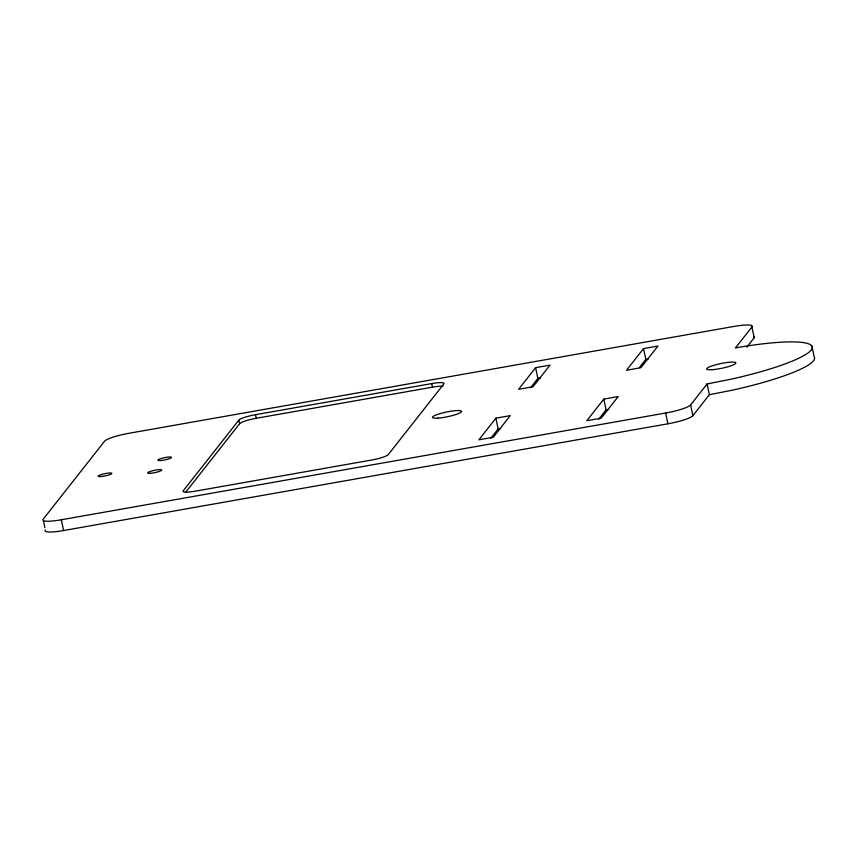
<?xml version="1.0" encoding="UTF-8"?>
<svg xmlns="http://www.w3.org/2000/svg" width="857" height="857" viewBox="0 0 857 857"><rect width="100%" height="100%" fill="white"/><g stroke="black" fill="none" stroke-linecap="round" stroke-linejoin="round"><path stroke-width="1.29" d="M238.835 420.134L183.216 490.815A14.869 2.4 -11.8 0 0 195.332 491.168L371.595 460.027A14.869 2.4 -11.8 0 0 388.253 454.606L443.872 383.915A14.869 2.4 -11.8 0 0 431.757 383.572L255.493 414.702A14.869 2.4 -11.8 0 0 238.835 420.134L239.585 423.722L185.605 492.336M495.903 418.162L478.881 439.802L493.268 437.263L510.29 415.613L495.903 418.162L498.153 428.939L490.857 438.206M535.636 367.664L518.603 389.303L533 386.764L550.023 365.125L535.636 367.664L537.885 378.44L530.59 387.718M603.821 399.094L586.788 420.733L601.175 418.195L618.208 396.555L603.821 399.094L606.07 409.871L598.775 419.148M643.543 348.606L626.521 370.245L640.907 367.707L657.94 346.067L643.543 348.606L645.803 359.383L639.311 367.621M690.635 404.879L707.111 383.936L730.068 379.405A92.952 15.019 -11.8 0 0 812.275 347.963A92.952 15.019 -11.8 0 0 736.249 347.76L735.456 347.91L751.932 326.978A21.939 3.546 -11.8 0 0 733.753 326.463L129.439 433.203A21.939 3.546 -11.8 0 0 104.458 441.344L43.161 519.246A21.939 3.546 -11.8 0 0 61.329 519.77L665.643 413.02A21.939 3.546 -11.8 0 0 690.635 404.879L692.885 415.656A21.939 3.546 -11.8 0 1 667.903 423.797L63.589 530.537A21.939 3.546 -11.8 0 1 45.41 530.022M692.885 415.656L709.36 394.713L732.317 390.181A92.952 15.019 -11.8 0 0 814.15 356.801L811.9 346.035M746.768 347.171L754.181 337.754A21.939 3.546 -11.8 0 0 753.956 336.351M239.585 423.722A14.869 2.4 -11.8 0 1 256.243 418.291L432.506 387.16A14.869 2.4 -11.8 0 1 443.037 386.271M537.885 378.44L540.499 377.98M645.803 359.383L648.417 358.922M498.153 428.939L500.767 428.468M606.07 409.871L608.684 409.41M751.932 326.978L754.181 337.754M707.111 383.936L709.36 394.713M665.643 413.02L667.903 423.797M431.757 383.572L432.506 387.16M255.493 414.702L256.243 418.291M61.329 519.77L63.589 530.537M43.653 521.645L44.907 527.633M437.841 418.141A14.869 2.4 -11.8 0 0 461.387 411.831A14.869 2.4 -11.8 0 0 441.773 413.149A14.869 2.4 -11.8 0 0 437.841 418.141M712.124 369.699A14.869 2.4 -11.8 0 0 735.67 363.389A14.869 2.4 -11.8 0 0 716.056 364.696A14.869 2.4 -11.8 0 0 712.124 369.699M100.655 476.567A7.027 1.136 -11.8 0 0 111.785 473.589A7.027 1.136 -11.8 0 0 102.519 474.21A7.027 1.136 -11.8 0 0 100.655 476.567M150.211 473.321A7.263 1.178 -11.8 0 0 161.716 470.236A7.263 1.178 -11.8 0 0 152.128 470.879A7.263 1.178 -11.8 0 0 150.211 473.321M160.366 460.552A6.985 1.125 -11.8 0 0 171.432 457.584A6.985 1.125 -11.8 0 0 162.219 458.206A6.985 1.125 -11.8 0 0 160.366 460.552"/></g></svg>
